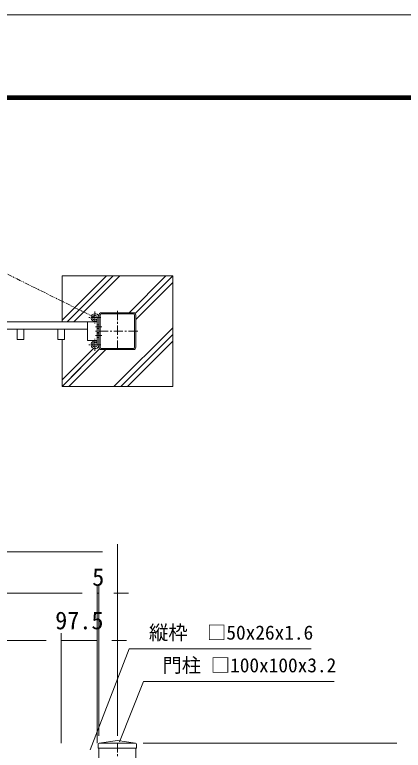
# Model space of a CAD drawing. Units: millimetres, scale not verified. Extents: x -4200 to 4200, y -2970 to 2970.
# Drawn here: x 1606 to 2659, y 978 to 2970 of the extents above; entities that cross this region are included whole.
import ezdxf
from ezdxf.enums import TextEntityAlignment as Align

# ---------------------------------------------------------------- set-up
doc = ezdxf.new("R2010")
doc.units = ezdxf.units.MM
doc.header["$LTSCALE"] = 20
doc.linetypes.add('USER1', pattern=[2, 1.25, -0.25, 0.25, -0.25])
doc.linetypes.add('USER3', pattern=[1.25, 0.625, -0.125, 0.125, -0.125, 0.125, -0.125])
for name, color, linetype, lineweight in [('0-1_D-TTL', 7, 'Continuous', 9), ('0-2_D-STR-DIM', 7, 'Continuous', 9), ('0-5_D-STR1', 1, 'Continuous', 18), ('0-6_D-STR3', 3, 'Continuous', 13), ('0-7_D-BMK', 2, 'USER1', 13), ('0-8_D-DCR-HCH', 7, 'Continuous', 9), ('0-9_D-STR4', 7, 'Continuous', 9), ('0-A_D-STR-TXT', 7, 'Continuous', 9)]:
    doc.layers.add(name, color=color, linetype=linetype, lineweight=lineweight)
doc.styles.add('ＭＳ ゴシック', font='')
doc.styles.get('ＭＳ ゴシック').set_extended_font_data('MS Gothic')

msp = doc.modelspace()

# ---------------------------------------------------------------- linework, layer by layer
at = {"layer": '0-1_D-TTL', "color": 2, "lineweight": 18}
msp.add_lwpolyline([(-4200, 2970), (4200, 2970), (4200, -2970), (-4200, -2970)], close=True, dxfattribs=at)
at = {"layer": '0-1_D-TTL'}
for points in [[(-3930, 2750), (3930, 2750), (3930, -2750), (-3930, -2750)], [(-3927.5, 2747.5), (3927.5, 2747.5), (3927.5, -2747.5), (-3927.5, -2747.5)], [(-3925, 2745), (3925, 2745), (3925, -2745), (-3925, -2745)], [(-3922.5, 2742.5), (3922.5, 2742.5), (3922.5, -2742.5), (-3922.5, -2742.5)], [(-3920, 2740), (3920, 2740), (3920, -2740), (-3920, -2740)]]:
    msp.add_lwpolyline(points, close=True, dxfattribs=at)
at = {"layer": '0-2_D-STR-DIM'}
for p, q in [((1884.53, 1017.42), (1884.53, 1536.1)), ((314.53, 1516.1), (1844.53, 1516.1)), ((1829.53, 1027.42), (1829.53, 1423.42)), ((1829.53, 997.42), (1829.53, 1423.42)), ((1834.53, 1017.42), (1834.53, 1423.42)), ((1789.53, 1403.42), (1124.53, 1403.42)), ((1789.53, 1403.42), (1749.53, 1403.42)), ((1829.53, 1403.42), (1834.53, 1403.42)), ((1874.53, 1403.42), (1914.53, 1403.42)), ((1732.03, 997.42), (1732.03, 1295.44)), ((1732.03, 997.42), (1732.03, 1295.31)), ((1829.53, 997.42), (1829.53, 1295.31)), ((1222.03, 1275.44), (1692.03, 1275.44)), ((1692.03, 1275.31), (1652.03, 1275.31)), ((1732.03, 1275.31), (1829.53, 1275.31)), ((1869.53, 1275.31), (1909.53, 1275.31)), ((1954.53, 997.42), (2487.45, 997.42)), ((1954.53, 997.42), (2641.37, 997.42))]:
    msp.add_line(p, q, dxfattribs=at)
at = {"layer": '0-5_D-STR1'}
for p, q in [((1834.53, 2156.77), (1834.53, 2076.47)), ((1834.53, 2069.57), (1834.53, 2156.77)), ((1837.73, 2069.57), (1837.73, 2156.77)), ((1840.93, 2163.17), (1928.13, 2163.17)), ((1840.93, 2159.97), (1928.13, 2159.97)), ((1931.33, 2156.77), (1931.33, 2069.57)), ((1934.53, 2156.77), (1934.53, 2069.57)), ((1110.53, 2138.17), (1829.53, 2138.17)), ((1803.53, 2138.17), (1803.53, 2088.17)), ((1829.53, 2088.17), (1829.53, 2138.17)), ((1110.53, 2118.17), (1803.53, 2118.17)), ((1613.03, 2118.17), (1613.03, 2090.17)), ((1631.03, 2118.17), (1631.03, 2090.17)), ((1723.03, 2118.17), (1723.03, 2090.17)), ((1741.03, 2118.17), (1741.03, 2090.17)), ((1613.03, 2090.17), (1631.03, 2090.17)), ((1723.03, 2090.17), (1741.03, 2090.17)), ((1803.53, 2088.17), (1829.53, 2088.17)), ((1928.13, 2066.37), (1840.93, 2066.37)), ((1928.13, 2063.17), (1840.93, 2063.17)), ((1835.3, 997.79), (1884.53, 1004.42)), ((1836.53, 997.42), (1932.53, 997.42)), ((1884.53, 1004.42), (1933.75, 997.79)), ((1832.53, 994.62), (1832.53, 984.42)), ((1832.53, 984.42), (1936.53, 984.42)), ((1834.53, 984.42), (1834.53, -922.58)), ((1934.53, 984.42), (1934.53, -922.58)), ((1936.53, 994.62), (1936.53, 984.42))]:
    msp.add_line(p, q, dxfattribs=at)
for centre, radius, start, end in [((1840.93, 2156.77), 6.4, 90, 180), ((1840.93, 2156.77), 3.2, 90, 180), ((1928.13, 2156.77), 6.4, 0, 90), ((1928.13, 2156.77), 3.2, 0, 90), ((1840.93, 2069.57), 6.4, 180, 270), ((1840.93, 2069.57), 3.2, 180, 270), ((1928.13, 2069.57), 6.4, 270, 0), ((1928.13, 2069.57), 3.2, 270, 0), ((1835.73, 994.62), 3.2, 97.6668, 180), ((1933.33, 994.62), 3.2, 0, 82.3332)]:
    msp.add_arc(centre, radius, start, end, dxfattribs=at)
at = {"layer": '0-6_D-STR3'}
for p, q in [((1830.03, 2141.15), (1827.42, 2144.82)), ((1830.03, 2149.87), (1830.03, 2076.47)), ((1834.53, 2130.17), (1830.03, 2130.17)), ((1834.53, 2120.17), (1830.03, 2120.17)), ((1834.53, 2109.42), (1830.03, 2109.42)), ((1834.53, 2106.17), (1830.03, 2106.17)), ((1834.53, 2096.17), (1830.03, 2096.17)), ((1830.03, 2085.19), (1827.42, 2081.53))]:
    msp.add_line(p, q, dxfattribs=at)
for centre, radius, start, end in [((1823.83, 2149.87), 10.7, 0, 305.41111), ((1823.83, 2149.87), 6.2, 0, 305.41111), ((1823.83, 2076.47), 10.7, 54.58889, 0), ((1823.83, 2076.47), 6.2, 54.58889, 0)]:
    msp.add_arc(centre, radius, start, end, dxfattribs=at)
at = {"layer": '0-7_D-BMK', "linetype": 'USER3'}
msp.add_line((1823.83, 2149.87), (1134.28, 2491.84), dxfattribs=at)
at = {"layer": '0-7_D-BMK'}
for p, q in [((1823.83, 2166.14), (1823.83, 2133.61)), ((1884.53, 2168.17), (1884.53, 2058.17)), ((1840.09, 2149.87), (1807.56, 2149.87)), ((1842.73, 2125.17), (1825.03, 2125.17)), ((1939.53, 2113.17), (1825.03, 2113.17)), ((1823.83, 2060.21), (1823.83, 2092.74)), ((1842.73, 2101.17), (1825.03, 2101.17)), ((1840.09, 2076.47), (1807.56, 2076.47)), ((1884.53, 997.42), (1884.53, -935.58))]:
    msp.add_line(p, q, dxfattribs=at)
at = {"layer": '0-8_D-DCR-HCH'}
for p, q in [((1734.53, 2142.92), (1854.78, 2263.17)), ((1748.16, 2138.17), (1873.16, 2263.17)), ((1766.55, 2138.17), (1891.55, 2263.17)), ((1916.14, 2163.17), (2016.14, 2263.17)), ((1932.65, 2161.3), (2034.53, 2263.17)), ((1934.53, 2144.79), (2034.53, 2244.79)), ((1875.19, 1963.17), (2034.53, 2122.51)), ((1884.53, 2113.17), (1884.53, 2113.17)), ((1893.58, 1963.17), (2034.53, 2104.12)), ((1911.96, 1963.17), (2034.53, 2085.74)), ((1734.53, 1981.56), (1819.61, 2066.64)), ((1734.53, 1963.17), (1836.4, 2065.05)), ((1752.91, 1963.17), (1852.91, 2063.17)), ((1759.53, 1988.17), (1836.4, 2065.05))]:
    msp.add_line(p, q, dxfattribs=at)
at = {"layer": '0-9_D-STR4'}
for p, q in [((1734.53, 2263.17), (2034.53, 2263.17)), ((1734.53, 2138.17), (1734.53, 2263.17)), ((2034.53, 2263.17), (2034.53, 1963.17)), ((1734.53, 1963.17), (1734.53, 2090.17)), ((2034.53, 1963.17), (1734.53, 1963.17))]:
    msp.add_line(p, q, dxfattribs=at)
at = {"layer": '0-A_D-STR-TXT'}
for points in [[(2409.06, 1253.15), (1916.51, 1253.15), (1810.37, 979.28)], [(2471.47, 1164.6), (1955.57, 1164.6), (1890.01, 1001.42)]]:
    msp.add_lwpolyline(points, dxfattribs=at)

# ---------------------------------------------------------------- texts
at = {"layer": '0-2_D-STR-DIM', "style": 'ＭＳ ゴシック'}
for s, p in [('5', (1816.3, 1409.17)), ('97.5', (1716.05, 1291.51))]:
    msp.add_text(s, height=48.09, dxfattribs=at).set_placement(p, align=Align.BOTTOM_LEFT)
at = {"layer": '0-A_D-STR-TXT', "style": 'ＭＳ ゴシック'}
for s, p in [('縦枠\u3000□50x26x1.6', (1970.07, 1266.42)), ('門柱 □100x100x3.2', (2006.49, 1177.87))]:
    msp.add_text(s, height=38.42, dxfattribs=at).set_placement(p, align=Align.BOTTOM_LEFT)

doc.saveas('drawing.dxf')
